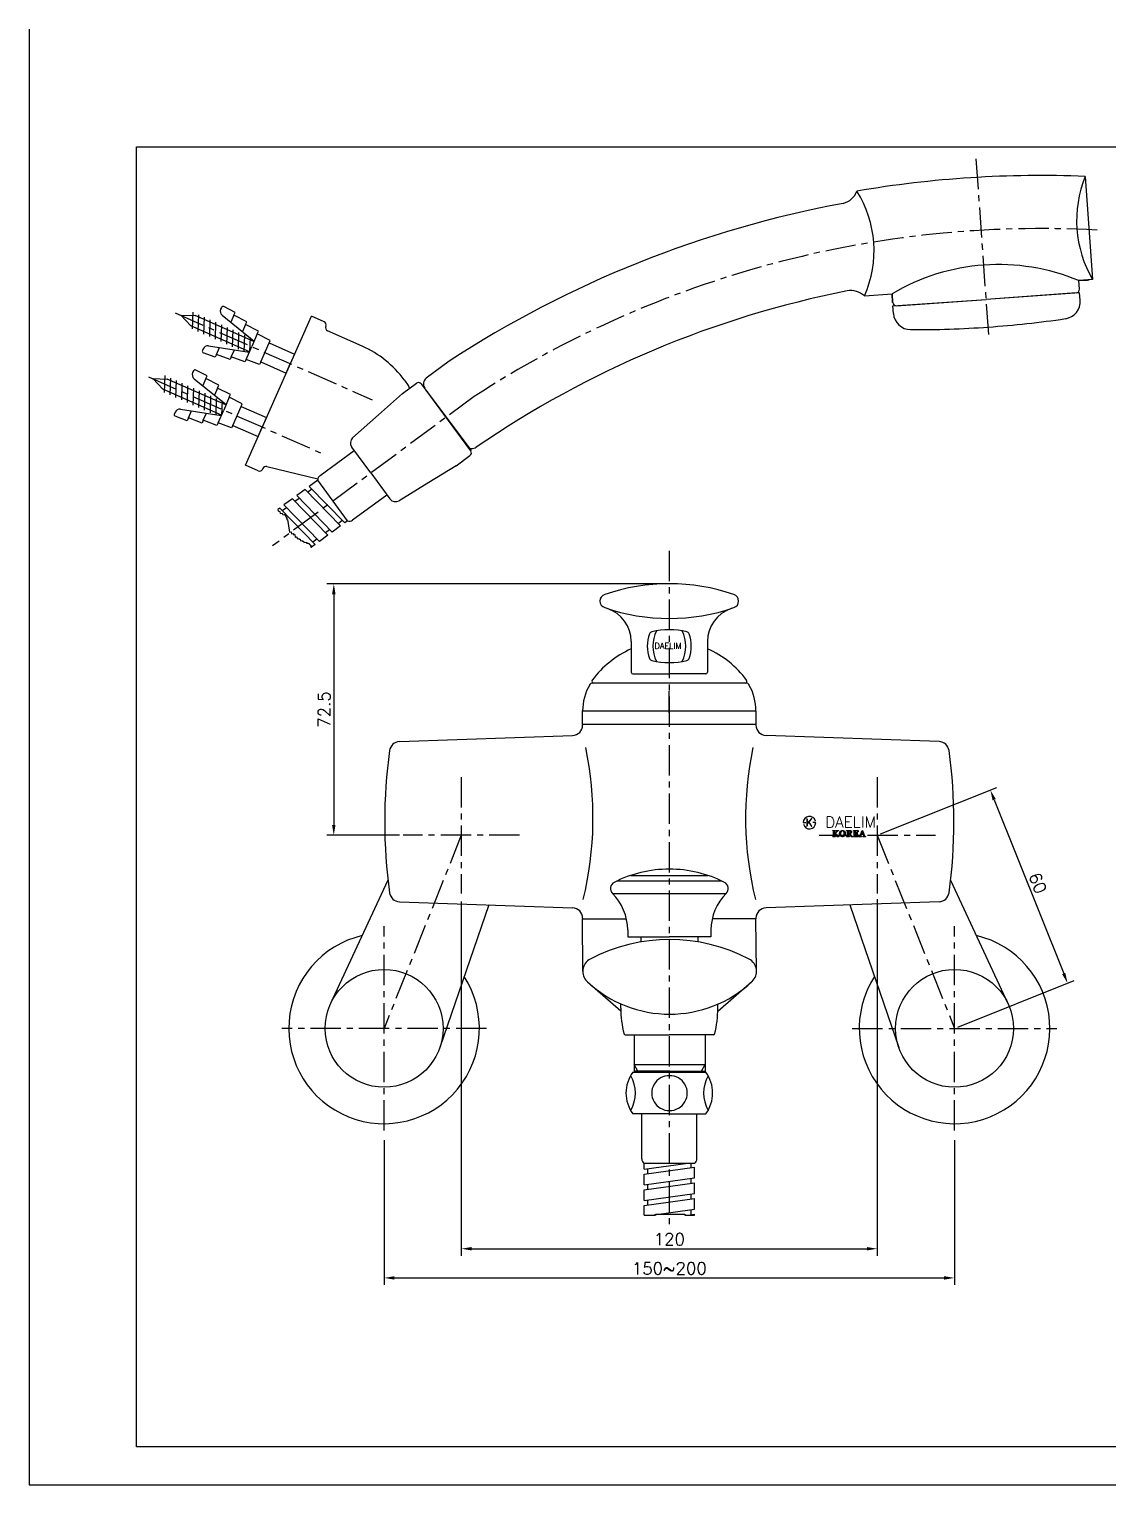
# Model space of a CAD drawing. Extents: x 3109 to 3703, y 2278 to 2698.
# Drawn here: x 3109.2 to 3420.4, y 2277.9 to 2697.9 of the extents above; entities that cross this region are included whole.
import ezdxf
from ezdxf.enums import TextEntityAlignment as Align

# ---------------------------------------------------------------- set-up
doc = ezdxf.new("R2010")
doc.units = 0
doc.header["$LTSCALE"] = 7
doc.header["$MEASUREMENT"] = 0
doc.linetypes.add('CENTER', pattern=[2, 1.25, -0.25, 0.25, -0.25])
doc.layers.get('0').update_dxf_attribs({"color": 2, "linetype": 'CONTINUOUS'})
for name, color, linetype in [('CL', 1, 'CENTER'), ('D', 2, 'CONTINUOUS'), ('DIM', 2, 'CONTINUOUS'), ('DWG', 7, 'CONTINUOUS')]:
    doc.layers.add(name, color=color, linetype=linetype)
doc.styles.add('GHS', font='ROMANS', dxfattribs={"bigfont": 'GHS'})
doc.styles.add('HAN', font='TXT.shx', dxfattribs={"bigfont": 'GHS.shx'})
doc.styles.add('ROMANS', font='romans')
doc.styles.add('ROMANT', font='romant')

# ---------------------------------------------------------------- blocks, each defined once
blk = doc.blocks.new('BORDER')
for p, q in [((0, 1), (0, 0)), ((0, 0), (1, 0))]:
    blk.add_line(p, q)
blk = doc.blocks.new('양식')
at = {"color": 4}
for p, q in [((1219, 386), (1768, 386)), ((1219, 11), (1219, 386)), ((1768, 11), (1219, 11))]:
    blk.add_line(p, q, dxfattribs=at)
at = {"xscale": 594, "yscale": 420, "zscale": 594}
blk.add_blockref('BORDER', (1188, 0), dxfattribs=at)
blk = doc.blocks.new('KS')
at = {"layer": 'DIM'}
for p, q in [((-2.25, 0), (-1.75, 0)), ((-1.75, 0), (-1.25, 0)), ((1.75, 0), (1.25, 0)), ((2.25, 0), (1.75, 0))]:
    blk.add_line(p, q, dxfattribs=at)
for start, end in [(15, 180), (195, 0)]:
    blk.add_arc((0, 0), 2.25, start, end, dxfattribs=at)
at = {"layer": 'DIM', "style": 'HAN'}
blk.add_text('K', height=2.39, dxfattribs=at).set_placement((0, 0), align=Align.MIDDLE)
blk = doc.blocks.new('FB930')
at = {"layer": 'CL'}
for p, q in [((3386.07, 2609.82), (3382.43, 2661.19)), ((3151.35, 2616.06), (3208.16, 2590.96)), ((3143.69, 2597.58), (3193.59, 2575.53)), ((3237.58, 2591.87), (3179.47, 2548.82)), ((3293.92, 2547.36), (3293.92, 2352.96)), ((3293.92, 2500.62), (3293.92, 2506.88)), ((3233.92, 2482.1), (3233.92, 2448.53)), ((3353.92, 2482.1), (3353.92, 2448.53)), ((3233.92, 2465.31), (3211.64, 2409.61)), ((3250.71, 2465.31), (3217.13, 2465.31)), ((3337.13, 2465.31), (3370.71, 2465.31)), ((3353.92, 2465.31), (3376.2, 2409.61)), ((3211.64, 2380.11), (3211.64, 2439.11)), ((3376.2, 2380.11), (3376.2, 2439.11)), ((3241.14, 2409.61), (3182.14, 2409.61)), ((3346.7, 2409.61), (3405.7, 2409.61))]:
    blk.add_line(p, q, dxfattribs=at)
blk.add_arc((3401.1, 2340.36), 300, 86.8935, 123.0295, dxfattribs=at)
at = {"layer": 'DIM'}
for p, q in [((3292.92, 2537.88), (3195.13, 2537.88)), ((3197.13, 2534.88), (3197.13, 2468.31)), ((3354.85, 2465.69), (3388.39, 2479.1)), ((3387.64, 2475.57), (3407.7, 2425.44)), ((3216.13, 2465.31), (3195.13, 2465.31)), ((3233.92, 2446.25), (3233.92, 2344.03)), ((3353.92, 2446.84), (3353.92, 2344.03)), ((3377.13, 2409.98), (3410.67, 2423.39)), ((3211.64, 2377.39), (3211.64, 2335.61)), ((3376.2, 2377.39), (3376.2, 2335.61)), ((3236.92, 2346.03), (3350.92, 2346.03)), ((3214.64, 2337.61), (3373.2, 2337.61))]:
    blk.add_line(p, q, dxfattribs=at)
at = {"layer": 'DIM', "color": 2}
for p, q in [((3341.1, 2466.7), (3341.84, 2466.7)), ((3341.1, 2466.61), (3341.1, 2466.7)), ((3341.12, 2466.61), (3341.1, 2466.61)), ((3341.15, 2466.6), (3341.12, 2466.61)), ((3341.18, 2466.6), (3341.15, 2466.6)), ((3341.21, 2466.59), (3341.18, 2466.6)), ((3341.24, 2466.58), (3341.21, 2466.59)), ((3341.26, 2466.57), (3341.24, 2466.58)), ((3341.29, 2466.55), (3341.26, 2466.57)), ((3341.3, 2466.54), (3341.29, 2466.55)), ((3341.32, 2466.52), (3341.3, 2466.54)), ((3341.33, 2466.49), (3341.32, 2466.52)), ((3341.33, 2466.47), (3341.33, 2466.49)), ((3341.33, 2466.44), (3341.33, 2466.47)), ((3341.33, 2465.14), (3341.33, 2466.44)), ((3341.61, 2466.51), (3341.6, 2466.48)), ((3341.6, 2466.48), (3341.6, 2466.45)), ((3341.6, 2466.45), (3341.6, 2465.83)), ((3341.6, 2465.83), (3341.63, 2465.83)), ((3341.6, 2465.78), (3341.6, 2465.16)), ((3341.64, 2465.78), (3341.6, 2465.78)), ((3341.62, 2466.53), (3341.61, 2466.51)), ((3341.63, 2466.55), (3341.62, 2466.53)), ((3341.65, 2466.57), (3341.63, 2466.55)), ((3341.63, 2465.83), (3341.7, 2465.9)), ((3341.76, 2465.64), (3341.64, 2465.78)), ((3341.68, 2466.58), (3341.65, 2466.57)), ((3341.7, 2466.59), (3341.68, 2466.58)), ((3341.72, 2466.59), (3341.7, 2466.59)), ((3341.7, 2465.9), (3341.78, 2465.96)), ((3341.75, 2466.6), (3341.72, 2466.59)), ((3341.79, 2466.61), (3341.75, 2466.6)), ((3341.89, 2465.5), (3341.76, 2465.64)), ((3341.78, 2465.96), (3341.85, 2466.03)), ((3341.82, 2466.61), (3341.79, 2466.61)), ((3341.84, 2466.61), (3341.82, 2466.61)), ((3341.84, 2466.7), (3341.84, 2466.61)), ((3341.85, 2466.03), (3341.92, 2466.1)), ((3341.98, 2466), (3341.88, 2465.91)), ((3341.88, 2465.91), (3342, 2465.77)), ((3342.01, 2465.35), (3341.89, 2465.5)), ((3341.92, 2466.1), (3341.99, 2466.17)), ((3342.07, 2466.1), (3341.98, 2466)), ((3341.99, 2466.17), (3342.05, 2466.24)), ((3342, 2465.77), (3342.11, 2465.65)), ((3342.05, 2466.24), (3342.11, 2466.31)), ((3342.06, 2466.7), (3342.73, 2466.7)), ((3342.06, 2466.61), (3342.06, 2466.7)), ((3342.07, 2466.61), (3342.06, 2466.61)), ((3342.09, 2466.61), (3342.07, 2466.61)), ((3342.16, 2466.2), (3342.07, 2466.1)), ((3342.11, 2466.61), (3342.09, 2466.61)), ((3342.12, 2466.61), (3342.11, 2466.61)), ((3342.11, 2466.31), (3342.16, 2466.38)), ((3342.11, 2465.65), (3342.2, 2465.54)), ((3342.15, 2466.6), (3342.12, 2466.61)), ((3342.17, 2466.6), (3342.15, 2466.6)), ((3342.16, 2466.38), (3342.2, 2466.43)), ((3342.26, 2466.3), (3342.16, 2466.2)), ((3342.19, 2466.59), (3342.17, 2466.6)), ((3342.21, 2466.59), (3342.19, 2466.59)), ((3342.2, 2466.43), (3342.23, 2466.47)), ((3342.2, 2465.54), (3342.29, 2465.43)), ((3342.22, 2466.58), (3342.21, 2466.59)), ((3342.24, 2466.57), (3342.22, 2466.58)), ((3342.23, 2466.47), (3342.24, 2466.51)), ((3342.24, 2466.56), (3342.24, 2466.57)), ((3342.25, 2466.55), (3342.24, 2466.56)), ((3342.24, 2466.51), (3342.25, 2466.55)), ((3342.35, 2466.41), (3342.26, 2466.3)), ((3342.29, 2465.43), (3342.38, 2465.32)), ((3342.44, 2466.51), (3342.35, 2466.41)), ((3342.46, 2466.53), (3342.44, 2466.51)), ((3342.49, 2466.55), (3342.46, 2466.53)), ((3342.52, 2466.56), (3342.49, 2466.55)), ((3342.55, 2466.58), (3342.52, 2466.56)), ((3342.58, 2466.59), (3342.55, 2466.58)), ((3342.61, 2466.59), (3342.58, 2466.59)), ((3342.62, 2466.6), (3342.61, 2466.59)), ((3342.64, 2466.6), (3342.62, 2466.6)), ((3342.65, 2466.6), (3342.64, 2466.6)), ((3342.67, 2466.61), (3342.65, 2466.6)), ((3342.68, 2466.61), (3342.67, 2466.61)), ((3342.69, 2466.61), (3342.68, 2466.61)), ((3342.7, 2466.61), (3342.69, 2466.61)), ((3342.71, 2466.61), (3342.7, 2466.61)), ((3342.72, 2466.61), (3342.71, 2466.61)), ((3342.73, 2466.61), (3342.72, 2466.61)), ((3342.73, 2466.7), (3342.73, 2466.61)), ((3342.73, 2466.61), (3342.73, 2466.61)), ((3342.73, 2466.61), (3342.73, 2466.61)), ((3343.04, 2465.93), (3343.07, 2466.06)), ((3343.04, 2465.8), (3343.04, 2465.93)), ((3343.04, 2465.68), (3343.04, 2465.8)), ((3343.07, 2465.56), (3343.04, 2465.68)), ((3343.07, 2466.06), (3343.1, 2466.17)), ((3343.1, 2465.44), (3343.07, 2465.56)), ((3343.1, 2466.17), (3343.15, 2466.28)), ((3343.15, 2465.34), (3343.1, 2465.44)), ((3343.15, 2466.28), (3343.21, 2466.37)), ((3343.21, 2466.37), (3343.28, 2466.46)), ((3343.28, 2466.46), (3343.36, 2466.53)), ((3343.34, 2466), (3343.33, 2465.9)), ((3343.33, 2465.9), (3343.33, 2465.8)), ((3343.33, 2465.8), (3343.33, 2465.69)), ((3343.33, 2465.69), (3343.34, 2465.58)), ((3343.36, 2466.1), (3343.34, 2466)), ((3343.34, 2465.58), (3343.36, 2465.49)), ((3343.36, 2466.53), (3343.45, 2466.59)), ((3343.38, 2466.19), (3343.36, 2466.1)), ((3343.36, 2465.49), (3343.39, 2465.4)), ((3343.41, 2466.27), (3343.38, 2466.19)), ((3343.45, 2466.35), (3343.41, 2466.27)), ((3343.45, 2466.59), (3343.55, 2466.64)), ((3343.5, 2466.42), (3343.45, 2466.35)), ((3343.55, 2466.48), (3343.5, 2466.42)), ((3343.55, 2466.64), (3343.65, 2466.67)), ((3343.62, 2466.53), (3343.55, 2466.48)), ((3343.69, 2466.56), (3343.62, 2466.53)), ((3343.65, 2466.67), (3343.76, 2466.7)), ((3343.77, 2466.59), (3343.69, 2466.56)), ((3343.76, 2466.7), (3343.86, 2466.7)), ((3343.86, 2466.59), (3343.77, 2466.59)), ((3343.86, 2466.7), (3343.97, 2466.7)), ((3343.95, 2466.59), (3343.86, 2466.59)), ((3344.02, 2466.57), (3343.95, 2466.59)), ((3343.97, 2466.7), (3344.08, 2466.67)), ((3344.09, 2466.54), (3344.02, 2466.57)), ((3344.08, 2466.67), (3344.19, 2466.64)), ((3344.16, 2466.49), (3344.09, 2466.54)), ((3344.21, 2466.44), (3344.16, 2466.49)), ((3344.19, 2466.64), (3344.28, 2466.59)), ((3344.26, 2466.38), (3344.21, 2466.44)), ((3344.3, 2466.3), (3344.26, 2466.38)), ((3344.28, 2466.59), (3344.37, 2466.53)), ((3344.33, 2466.22), (3344.3, 2466.3)), ((3344.36, 2466.12), (3344.33, 2466.22)), ((3344.34, 2465.4), (3344.37, 2465.49)), ((3344.38, 2466.02), (3344.36, 2466.12)), ((3344.37, 2466.53), (3344.45, 2466.46)), ((3344.37, 2465.49), (3344.38, 2465.59)), ((3344.39, 2465.91), (3344.38, 2466.02)), ((3344.38, 2465.59), (3344.39, 2465.69)), ((3344.4, 2465.8), (3344.39, 2465.91)), ((3344.39, 2465.69), (3344.4, 2465.8)), ((3344.45, 2466.46), (3344.52, 2466.37)), ((3344.52, 2466.37), (3344.58, 2466.28)), ((3344.62, 2465.43), (3344.57, 2465.32)), ((3344.58, 2466.28), (3344.62, 2466.17)), ((3344.62, 2466.17), (3344.66, 2466.06)), ((3344.66, 2465.54), (3344.62, 2465.43)), ((3344.66, 2466.06), (3344.68, 2465.93)), ((3344.68, 2465.67), (3344.66, 2465.54)), ((3344.68, 2465.93), (3344.69, 2465.8)), ((3344.69, 2465.8), (3344.68, 2465.67)), ((3345.08, 2466.61), (3345.08, 2466.7)), ((3345.08, 2466.7), (3345.91, 2466.7)), ((3345.11, 2466.61), (3345.08, 2466.61)), ((3345.13, 2466.61), (3345.11, 2466.61)), ((3345.17, 2466.6), (3345.13, 2466.61)), ((3345.2, 2466.59), (3345.17, 2466.6)), ((3345.23, 2466.59), (3345.2, 2466.59)), ((3345.25, 2466.58), (3345.23, 2466.59)), ((3345.28, 2466.57), (3345.25, 2466.58)), ((3345.3, 2466.55), (3345.28, 2466.57)), ((3345.31, 2466.53), (3345.3, 2466.55)), ((3345.32, 2466.5), (3345.31, 2466.53)), ((3345.32, 2466.48), (3345.32, 2466.5)), ((3345.32, 2466.45), (3345.32, 2466.48)), ((3345.32, 2465.15), (3345.32, 2466.45)), ((3345.81, 2466.6), (3345.59, 2466.6)), ((3345.59, 2466.6), (3345.59, 2465.83)), ((3345.59, 2465.83), (3345.76, 2465.83)), ((3345.78, 2465.72), (3345.59, 2465.72)), ((3345.59, 2465.72), (3345.59, 2465.15)), ((3345.76, 2465.83), (3345.87, 2465.84)), ((3345.87, 2465.59), (3345.78, 2465.72)), ((3345.91, 2466.59), (3345.81, 2466.6)), ((3345.87, 2465.84), (3345.96, 2465.88)), ((3345.97, 2465.46), (3345.87, 2465.59)), ((3345.91, 2466.7), (3345.99, 2466.7)), ((3346, 2466.56), (3345.91, 2466.59)), ((3345.96, 2465.88), (3346.05, 2465.94)), ((3346.06, 2465.34), (3345.97, 2465.46)), ((3345.99, 2466.7), (3346.06, 2466.69)), ((3346.07, 2466.5), (3346, 2466.56)), ((3346.1, 2465.81), (3346.04, 2465.79)), ((3346.04, 2465.79), (3346.12, 2465.68)), ((3346.05, 2465.94), (3346.11, 2466.02)), ((3346.06, 2466.69), (3346.13, 2466.68)), ((3346.12, 2466.43), (3346.07, 2466.5)), ((3346.16, 2465.83), (3346.1, 2465.81)), ((3346.11, 2466.02), (3346.15, 2466.12)), ((3346.16, 2466.35), (3346.12, 2466.43)), ((3346.12, 2465.68), (3346.2, 2465.58)), ((3346.13, 2466.68), (3346.19, 2466.66)), ((3346.15, 2466.12), (3346.17, 2466.24)), ((3346.17, 2466.24), (3346.16, 2466.35)), ((3346.22, 2465.86), (3346.16, 2465.83)), ((3346.19, 2466.66), (3346.25, 2466.63)), ((3346.2, 2465.58), (3346.26, 2465.49)), ((3346.27, 2465.89), (3346.22, 2465.86)), ((3346.25, 2466.63), (3346.31, 2466.6)), ((3346.26, 2465.49), (3346.32, 2465.41)), ((3346.31, 2465.92), (3346.27, 2465.89)), ((3346.31, 2466.6), (3346.36, 2466.57)), ((3346.35, 2465.95), (3346.31, 2465.92)), ((3346.32, 2465.41), (3346.4, 2465.31)), ((3346.39, 2465.99), (3346.35, 2465.95)), ((3346.36, 2466.57), (3346.4, 2466.52)), ((3346.42, 2466.04), (3346.39, 2465.99)), ((3346.4, 2466.52), (3346.43, 2466.47)), ((3346.45, 2466.09), (3346.42, 2466.04)), ((3346.43, 2466.47), (3346.46, 2466.41)), ((3346.47, 2466.15), (3346.45, 2466.09)), ((3346.46, 2466.41), (3346.47, 2466.35)), ((3346.47, 2466.35), (3346.48, 2466.27)), ((3346.48, 2466.21), (3346.47, 2466.15)), ((3346.48, 2466.27), (3346.48, 2466.21)), ((3347.01, 2466.7), (3348.41, 2466.7)), ((3347.01, 2466.61), (3347.01, 2466.7)), ((3347.04, 2466.61), (3347.01, 2466.61)), ((3347.07, 2466.6), (3347.04, 2466.61)), ((3347.11, 2466.6), (3347.07, 2466.6)), ((3347.14, 2466.59), (3347.11, 2466.6)), ((3347.17, 2466.58), (3347.14, 2466.59)), ((3347.2, 2466.57), (3347.17, 2466.58)), ((3347.22, 2466.55), (3347.2, 2466.57)), ((3347.24, 2466.54), (3347.22, 2466.55)), ((3347.26, 2466.52), (3347.24, 2466.54)), ((3347.26, 2466.49), (3347.26, 2466.52)), ((3347.27, 2466.47), (3347.26, 2466.49)), ((3347.27, 2466.44), (3347.27, 2466.47)), ((3347.27, 2465.15), (3347.27, 2466.44)), ((3347.54, 2466.6), (3347.54, 2465.89)), ((3347.82, 2466.6), (3347.54, 2466.6)), ((3347.54, 2465.89), (3347.74, 2465.89)), ((3347.74, 2465.78), (3347.54, 2465.78)), ((3347.54, 2465.78), (3347.54, 2465.24)), ((3347.74, 2465.89), (3347.8, 2465.89)), ((3347.79, 2465.78), (3347.74, 2465.78)), ((3347.84, 2465.78), (3347.79, 2465.78)), ((3347.8, 2465.89), (3347.85, 2465.89)), ((3347.87, 2466.6), (3347.82, 2466.6)), ((3347.88, 2465.77), (3347.84, 2465.78)), ((3347.85, 2465.89), (3347.89, 2465.91)), ((3347.91, 2466.6), (3347.87, 2466.6)), ((3347.91, 2465.75), (3347.88, 2465.77)), ((3347.89, 2465.91), (3347.91, 2465.92)), ((3347.95, 2466.6), (3347.91, 2466.6)), ((3347.91, 2465.92), (3347.94, 2465.94)), ((3347.94, 2465.73), (3347.91, 2465.75)), ((3347.94, 2465.94), (3347.96, 2465.97)), ((3347.96, 2465.7), (3347.94, 2465.73)), ((3347.98, 2466.6), (3347.95, 2466.6)), ((3347.96, 2465.97), (3347.98, 2465.99)), ((3347.98, 2465.68), (3347.96, 2465.7)), ((3348.01, 2466.59), (3347.98, 2466.6)), ((3347.98, 2465.99), (3348, 2466.03)), ((3348, 2465.65), (3347.98, 2465.68)), ((3348, 2466.03), (3348.01, 2466.06)), ((3348.01, 2465.61), (3348, 2465.65)), ((3348.04, 2466.59), (3348.01, 2466.59)), ((3348.01, 2466.06), (3348.02, 2466.11)), ((3348.02, 2465.56), (3348.01, 2465.61)), ((3348.02, 2466.11), (3348.03, 2466.14)), ((3348.03, 2465.52), (3348.02, 2465.56)), ((3348.03, 2466.14), (3348.04, 2466.18)), ((3348.04, 2465.48), (3348.03, 2465.52)), ((3348.09, 2466.57), (3348.04, 2466.59)), ((3348.04, 2466.18), (3348.13, 2466.18)), ((3348.13, 2465.48), (3348.04, 2465.48)), ((3348.15, 2466.53), (3348.09, 2466.57)), ((3348.13, 2466.18), (3348.13, 2465.48)), ((3348.2, 2466.47), (3348.15, 2466.53)), ((3348.25, 2466.4), (3348.2, 2466.47)), ((3348.29, 2466.33), (3348.25, 2466.4)), ((3348.31, 2466.27), (3348.29, 2466.33)), ((3348.41, 2466.27), (3348.31, 2466.27)), ((3348.41, 2466.7), (3348.41, 2466.27)), ((3348.43, 2465.39), (3348.45, 2465.43)), ((3348.45, 2465.43), (3348.54, 2465.43)), ((3348.54, 2465.43), (3348.51, 2464.9)), ((3348.97, 2465.21), (3349.06, 2465.44)), ((3349.06, 2465.44), (3349.16, 2465.69)), ((3349.16, 2465.69), (3349.27, 2465.96)), ((3349.18, 2465.41), (3349.16, 2465.36)), ((3349.19, 2465.46), (3349.18, 2465.41)), ((3349.22, 2465.52), (3349.19, 2465.46)), ((3349.84, 2465.52), (3349.22, 2465.52)), ((3349.52, 2466.32), (3349.26, 2465.63)), ((3349.26, 2465.63), (3349.79, 2465.63)), ((3349.27, 2465.96), (3349.37, 2466.23)), ((3349.37, 2466.23), (3349.47, 2466.48)), ((3349.47, 2466.48), (3349.56, 2466.7)), ((3349.79, 2465.63), (3349.52, 2466.32)), ((3349.56, 2466.7), (3349.66, 2466.7)), ((3349.66, 2466.7), (3350.25, 2465.17)), ((3349.99, 2465.12), (3349.84, 2465.52)), ((3341.1, 2464.99), (3341.12, 2464.99)), ((3341.1, 2464.9), (3341.1, 2464.99)), ((3341.84, 2464.9), (3341.1, 2464.9)), ((3341.12, 2464.99), (3341.15, 2465)), ((3341.15, 2465), (3341.18, 2465)), ((3341.18, 2465), (3341.21, 2465)), ((3341.21, 2465), (3341.24, 2465.01)), ((3341.24, 2465.01), (3341.26, 2465.02)), ((3341.26, 2465.02), (3341.28, 2465.03)), ((3341.28, 2465.03), (3341.3, 2465.04)), ((3341.3, 2465.04), (3341.32, 2465.06)), ((3341.32, 2465.09), (3341.33, 2465.11)), ((3341.32, 2465.06), (3341.32, 2465.09)), ((3341.33, 2465.11), (3341.33, 2465.14)), ((3341.6, 2465.16), (3341.6, 2465.13)), ((3341.6, 2465.13), (3341.61, 2465.1)), ((3341.61, 2465.1), (3341.62, 2465.08)), ((3341.62, 2465.08), (3341.63, 2465.06)), ((3341.63, 2465.06), (3341.65, 2465.04)), ((3341.65, 2465.04), (3341.68, 2465.03)), ((3341.68, 2465.03), (3341.69, 2465.02)), ((3341.69, 2465.02), (3341.72, 2465.01)), ((3341.72, 2465.01), (3341.75, 2465.01)), ((3341.75, 2465.01), (3341.79, 2465)), ((3341.79, 2465), (3341.82, 2464.99)), ((3341.82, 2464.99), (3341.84, 2464.99)), ((3341.84, 2464.99), (3341.84, 2464.9)), ((3342.12, 2465.2), (3342.01, 2465.35)), ((3342.23, 2465.05), (3342.12, 2465.2)), ((3342.33, 2464.9), (3342.23, 2465.05)), ((3342.84, 2464.9), (3342.33, 2464.9)), ((3342.38, 2465.32), (3342.47, 2465.2)), ((3342.47, 2465.2), (3342.51, 2465.16)), ((3342.51, 2465.16), (3342.54, 2465.12)), ((3342.54, 2465.12), (3342.58, 2465.09)), ((3342.58, 2465.09), (3342.61, 2465.06)), ((3342.61, 2465.06), (3342.65, 2465.04)), ((3342.65, 2465.04), (3342.67, 2465.03)), ((3342.67, 2465.03), (3342.7, 2465.02)), ((3342.7, 2465.02), (3342.72, 2465.01)), ((3342.72, 2465.01), (3342.76, 2465)), ((3342.76, 2465), (3342.79, 2465)), ((3342.79, 2465), (3342.81, 2464.99)), ((3342.81, 2464.99), (3342.84, 2464.99)), ((3342.84, 2464.99), (3342.84, 2464.9)), ((3343.2, 2465.24), (3343.15, 2465.34)), ((3343.27, 2465.16), (3343.2, 2465.24)), ((3343.35, 2465.08), (3343.27, 2465.16)), ((3343.44, 2465.02), (3343.35, 2465.08)), ((3343.39, 2465.4), (3343.42, 2465.31)), ((3343.42, 2465.31), (3343.46, 2465.24)), ((3343.53, 2464.97), (3343.44, 2465.02)), ((3343.46, 2465.24), (3343.51, 2465.17)), ((3343.51, 2465.17), (3343.56, 2465.12)), ((3343.64, 2464.93), (3343.53, 2464.97)), ((3343.56, 2465.12), (3343.63, 2465.07)), ((3343.63, 2465.07), (3343.7, 2465.04)), ((3343.75, 2464.91), (3343.64, 2464.93)), ((3343.7, 2465.04), (3343.78, 2465.02)), ((3343.86, 2464.9), (3343.75, 2464.91)), ((3343.78, 2465.02), (3343.86, 2465.01)), ((3343.86, 2465.01), (3343.95, 2465.02)), ((3343.97, 2464.91), (3343.86, 2464.9)), ((3343.95, 2465.02), (3344.02, 2465.04)), ((3344.08, 2464.93), (3343.97, 2464.91)), ((3344.02, 2465.04), (3344.1, 2465.07)), ((3344.18, 2464.97), (3344.08, 2464.93)), ((3344.1, 2465.07), (3344.16, 2465.12)), ((3344.16, 2465.12), (3344.22, 2465.17)), ((3344.28, 2465.01), (3344.18, 2464.97)), ((3344.22, 2465.17), (3344.27, 2465.24)), ((3344.27, 2465.24), (3344.31, 2465.32)), ((3344.36, 2465.07), (3344.28, 2465.01)), ((3344.31, 2465.32), (3344.34, 2465.4)), ((3344.44, 2465.14), (3344.36, 2465.07)), ((3344.51, 2465.23), (3344.44, 2465.14)), ((3344.57, 2465.32), (3344.51, 2465.23)), ((3345.08, 2464.99), (3345.1, 2464.99)), ((3345.08, 2464.9), (3345.08, 2464.99)), ((3345.84, 2464.9), (3345.08, 2464.9)), ((3345.1, 2464.99), (3345.13, 2465)), ((3345.13, 2465), (3345.17, 2465)), ((3345.17, 2465), (3345.2, 2465.01)), ((3345.2, 2465.01), (3345.23, 2465.01)), ((3345.23, 2465.01), (3345.25, 2465.02)), ((3345.25, 2465.02), (3345.27, 2465.03)), ((3345.27, 2465.03), (3345.29, 2465.05)), ((3345.29, 2465.05), (3345.3, 2465.07)), ((3345.3, 2465.07), (3345.31, 2465.09)), ((3345.31, 2465.09), (3345.32, 2465.12)), ((3345.32, 2465.12), (3345.32, 2465.15)), ((3345.59, 2465.15), (3345.59, 2465.12)), ((3345.59, 2465.12), (3345.6, 2465.09)), ((3345.6, 2465.09), (3345.61, 2465.07)), ((3345.61, 2465.07), (3345.62, 2465.05)), ((3345.62, 2465.05), (3345.64, 2465.03)), ((3345.64, 2465.03), (3345.66, 2465.02)), ((3345.66, 2465.02), (3345.68, 2465.01)), ((3345.68, 2465.01), (3345.71, 2465.01)), ((3345.71, 2465.01), (3345.74, 2465)), ((3345.74, 2465), (3345.78, 2465)), ((3345.78, 2465), (3345.81, 2464.99)), ((3345.81, 2464.99), (3345.84, 2464.99)), ((3345.84, 2464.99), (3345.84, 2464.9)), ((3346.15, 2465.21), (3346.06, 2465.34)), ((3346.24, 2465.06), (3346.15, 2465.21)), ((3346.35, 2464.9), (3346.24, 2465.06)), ((3346.83, 2464.9), (3346.35, 2464.9)), ((3346.4, 2465.31), (3346.48, 2465.2)), ((3346.48, 2465.2), (3346.51, 2465.15)), ((3346.51, 2465.15), (3346.55, 2465.12)), ((3346.55, 2465.12), (3346.58, 2465.09)), ((3346.58, 2465.09), (3346.61, 2465.06)), ((3346.61, 2465.06), (3346.64, 2465.04)), ((3346.64, 2465.04), (3346.67, 2465.03)), ((3346.67, 2465.03), (3346.69, 2465.02)), ((3346.69, 2465.02), (3346.72, 2465.01)), ((3346.72, 2465.01), (3346.75, 2465)), ((3346.75, 2465), (3346.78, 2465)), ((3346.78, 2465), (3346.81, 2464.99)), ((3346.81, 2464.99), (3346.83, 2464.99)), ((3346.83, 2464.99), (3346.83, 2464.9)), ((3347.01, 2464.9), (3347.01, 2464.99)), ((3347.01, 2464.99), (3347.04, 2464.99)), ((3348.51, 2464.9), (3347.01, 2464.9)), ((3347.04, 2464.99), (3347.08, 2465)), ((3347.08, 2465), (3347.11, 2465)), ((3347.11, 2465), (3347.15, 2465.01)), ((3347.15, 2465.01), (3347.18, 2465.01)), ((3347.18, 2465.01), (3347.2, 2465.02)), ((3347.2, 2465.02), (3347.22, 2465.03)), ((3347.22, 2465.03), (3347.24, 2465.05)), ((3347.24, 2465.05), (3347.25, 2465.07)), ((3347.25, 2465.07), (3347.26, 2465.09)), ((3347.26, 2465.09), (3347.27, 2465.12)), ((3347.27, 2465.12), (3347.27, 2465.15)), ((3347.54, 2465.24), (3347.54, 2465.19)), ((3347.54, 2465.19), (3347.54, 2465.15)), ((3347.54, 2465.15), (3347.55, 2465.12)), ((3347.55, 2465.12), (3347.56, 2465.09)), ((3347.56, 2465.09), (3347.58, 2465.06)), ((3347.58, 2465.06), (3347.6, 2465.04)), ((3347.6, 2465.04), (3347.62, 2465.03)), ((3347.62, 2465.03), (3347.65, 2465.02)), ((3347.65, 2465.02), (3347.69, 2465.01)), ((3347.69, 2465.01), (3347.73, 2465.01)), ((3347.73, 2465.01), (3347.78, 2465.01)), ((3347.78, 2465.01), (3347.85, 2465.01)), ((3347.85, 2465.01), (3347.88, 2465.01)), ((3347.88, 2465.01), (3347.92, 2465.01)), ((3347.92, 2465.01), (3347.96, 2465.01)), ((3347.96, 2465.01), (3348, 2465.01)), ((3348, 2465.01), (3348.04, 2465.01)), ((3348.04, 2465.01), (3348.07, 2465.01)), ((3348.07, 2465.01), (3348.11, 2465.02)), ((3348.11, 2465.02), (3348.14, 2465.02)), ((3348.14, 2465.02), (3348.17, 2465.03)), ((3348.17, 2465.03), (3348.2, 2465.04)), ((3348.2, 2465.04), (3348.23, 2465.05)), ((3348.23, 2465.05), (3348.25, 2465.07)), ((3348.25, 2465.07), (3348.29, 2465.11)), ((3348.29, 2465.11), (3348.33, 2465.18)), ((3348.33, 2465.18), (3348.37, 2465.25)), ((3348.37, 2465.25), (3348.41, 2465.33)), ((3348.41, 2465.33), (3348.43, 2465.39)), ((3348.68, 2464.9), (3348.68, 2464.99)), ((3348.68, 2464.99), (3348.7, 2464.99)), ((3349.35, 2464.9), (3348.68, 2464.9)), ((3348.7, 2464.99), (3348.73, 2465)), ((3348.73, 2465), (3348.76, 2465.01)), ((3348.76, 2465.01), (3348.79, 2465.01)), ((3348.79, 2465.01), (3348.82, 2465.02)), ((3348.82, 2465.02), (3348.84, 2465.04)), ((3348.84, 2465.04), (3348.87, 2465.06)), ((3348.87, 2465.06), (3348.9, 2465.08)), ((3348.9, 2465.08), (3348.92, 2465.11)), ((3348.92, 2465.11), (3348.94, 2465.14)), ((3348.94, 2465.14), (3348.95, 2465.17)), ((3348.95, 2465.17), (3348.97, 2465.21)), ((3349.1, 2465.16), (3349.09, 2465.14)), ((3349.09, 2465.14), (3349.09, 2465.12)), ((3349.09, 2465.12), (3349.09, 2465.1)), ((3349.09, 2465.1), (3349.1, 2465.07)), ((3349.11, 2465.21), (3349.1, 2465.18)), ((3349.1, 2465.18), (3349.1, 2465.16)), ((3349.1, 2465.07), (3349.13, 2465.04)), ((3349.12, 2465.24), (3349.11, 2465.21)), ((3349.13, 2465.28), (3349.12, 2465.24)), ((3349.15, 2465.32), (3349.13, 2465.28)), ((3349.13, 2465.04), (3349.17, 2465.02)), ((3349.16, 2465.36), (3349.15, 2465.32)), ((3349.17, 2465.02), (3349.22, 2465.01)), ((3349.22, 2465.01), (3349.28, 2465)), ((3349.28, 2465), (3349.35, 2464.99)), ((3349.35, 2464.99), (3349.35, 2464.9)), ((3349.77, 2464.99), (3349.83, 2465)), ((3349.77, 2464.9), (3349.77, 2464.99)), ((3350.51, 2464.9), (3349.77, 2464.9)), ((3349.83, 2465), (3349.88, 2465)), ((3349.88, 2465), (3349.93, 2465.02)), ((3349.93, 2465.02), (3349.97, 2465.03)), ((3349.97, 2465.03), (3349.99, 2465.04)), ((3349.99, 2465.11), (3349.99, 2465.12)), ((3349.99, 2465.1), (3349.99, 2465.11)), ((3349.99, 2465.09), (3349.99, 2465.1)), ((3349.99, 2465.08), (3349.99, 2465.09)), ((3350, 2465.07), (3349.99, 2465.08)), ((3349.99, 2465.04), (3350, 2465.06)), ((3350, 2465.06), (3350, 2465.07)), ((3350.25, 2465.17), (3350.26, 2465.14)), ((3350.26, 2465.14), (3350.27, 2465.11)), ((3350.27, 2465.11), (3350.29, 2465.09)), ((3350.29, 2465.09), (3350.31, 2465.07)), ((3350.31, 2465.07), (3350.33, 2465.05)), ((3350.33, 2465.05), (3350.36, 2465.03)), ((3350.36, 2465.03), (3350.38, 2465.02)), ((3350.38, 2465.02), (3350.4, 2465.01)), ((3350.4, 2465.01), (3350.43, 2465)), ((3350.43, 2465), (3350.46, 2465)), ((3350.46, 2465), (3350.49, 2464.99)), ((3350.49, 2464.99), (3350.51, 2464.99)), ((3350.51, 2464.99), (3350.51, 2464.9))]:
    blk.add_line(p, q, dxfattribs=at)
at = {"layer": 'DIM'}
for points in [[(3196.63, 2534.88), (3197.63, 2534.88), (3197.13, 2537.88)], [(3388.11, 2475.76), (3387.18, 2475.39), (3386.53, 2478.36)], [(3196.63, 2468.31), (3197.63, 2468.31), (3197.13, 2465.31)], [(3408.16, 2425.62), (3407.23, 2425.25), (3408.81, 2422.65)], [(3236.92, 2346.53), (3236.92, 2345.53), (3233.92, 2346.03)], [(3350.92, 2346.53), (3350.92, 2345.53), (3353.92, 2346.03)], [(3214.64, 2338.11), (3214.64, 2337.11), (3211.64, 2337.61)], [(3373.2, 2338.11), (3373.2, 2337.11), (3376.2, 2337.61)]]:
    blk.add_solid(points, dxfattribs=at)
at = {"layer": 'DWG'}
for p, q in [((3413.92, 2655.4), (3416.03, 2625.62)), ((3416.03, 2625.62), (3412.04, 2625.33)), ((3412.04, 2625.33), (3415.03, 2625.54)), ((3412.04, 2625.33), (3414.53, 2625.51)), ((3412.21, 2622.84), (3412.04, 2625.33)), ((3350.2, 2620.95), (3358.17, 2621.51)), ((3358.17, 2621.51), (3358.35, 2619.02)), ((3358.35, 2619.02), (3358.17, 2621.51)), ((3412.29, 2621.84), (3385.35, 2619.93)), ((3411.29, 2621.77), (3385.35, 2619.93)), ((3412.44, 2619.67), (3412.29, 2621.84)), ((3358.42, 2618.02), (3385.35, 2619.93)), ((3358.57, 2615.85), (3358.42, 2618.02)), ((3359.42, 2618.09), (3385.35, 2619.93)), ((3171.65, 2572.11), (3190.65, 2615.1)), ((3194.31, 2613.48), (3190.65, 2615.1)), ((3205.36, 2606.41), (3195.33, 2610.84)), ((3230.44, 2602.14), (3223.78, 2597.2)), ((3216.95, 2592.73), (3220.95, 2595.72)), ((3216.95, 2592.73), (3210.04, 2586.6)), ((3222.32, 2595.56), (3236.74, 2576.31)), ((3236.66, 2576.2), (3222.45, 2595.6)), ((3210.04, 2586.6), (3202.56, 2579.96)), ((3193.16, 2569.1), (3203, 2576.32)), ((3207.85, 2569.84), (3202.29, 2577.26)), ((3232.39, 2571.88), (3236.42, 2574.84)), ((3175.31, 2570.49), (3171.65, 2572.11)), ((3176.7, 2571.15), (3176.63, 2571)), ((3177.85, 2571.72), (3192.53, 2568.12)), ((3232.39, 2571.88), (3224.51, 2567.06)), ((3192.5, 2567.76), (3190.06, 2565.96)), ((3201.08, 2556.07), (3192.5, 2567.76)), ((3207.85, 2569.84), (3213.33, 2562.37)), ((3224.51, 2567.06), (3215.99, 2561.84)), ((3185.2, 2562.4), (3182.75, 2560.61)), ((3195.41, 2551.91), (3185.2, 2562.4)), ((3185.9, 2561.68), (3187.12, 2562.57)), ((3188.86, 2565.09), (3186.42, 2563.3)), ((3196.64, 2552.81), (3186.42, 2563.3)), ((3199.08, 2554.6), (3188.86, 2565.09)), ((3189.54, 2564.35), (3190.76, 2565.24)), ((3200.27, 2555.47), (3190.06, 2565.96)), ((3202.56, 2556.28), (3212.47, 2563.54)), ((3181.56, 2559.74), (3180.97, 2559.31)), ((3191.78, 2549.25), (3181.56, 2559.74)), ((3182.24, 2558.99), (3183.46, 2559.89)), ((3192.97, 2550.12), (3182.75, 2560.61)), ((3199.08, 2554.6), (3196.64, 2552.81)), ((3198.35, 2555.3), (3199.57, 2556.2)), ((3201.08, 2556.07), (3200.27, 2555.47)), ((3191.04, 2549.95), (3192.27, 2550.84)), ((3195.41, 2551.91), (3192.97, 2550.12)), ((3194.71, 2552.64), (3195.93, 2553.53)), ((3191.78, 2549.25), (3190.7, 2548.46)), ((3282.92, 2521.23), (3282.92, 2512.38)), ((3304.92, 2521.23), (3304.92, 2512.38)), ((3283.42, 2511.88), (3293.92, 2511.88)), ((3304.42, 2511.88), (3293.92, 2511.88)), ((3316.12, 2509.25), (3271.82, 2509.25)), ((3268.92, 2501.15), (3268.92, 2501.21)), ((3318.92, 2501.15), (3268.92, 2501.15)), ((3268.92, 2497.25), (3268.92, 2501.15)), ((3318.92, 2501.15), (3318.92, 2497.09)), ((3318.92, 2497.25), (3268.92, 2497.25)), ((3268.92, 2497.25), (3268.92, 2497.09)), ((3318.92, 2497.25), (3318.92, 2497.09)), ((3216.09, 2492.35), (3266.02, 2494.09)), ((3371.75, 2492.35), (3321.82, 2494.09)), ((3282.82, 2453.75), (3305.02, 2453.75)), ((3212.76, 2452.37), (3196.22, 2416.77)), ((3278.92, 2452.18), (3308.92, 2452.18)), ((3375.08, 2452.37), (3391.62, 2416.77)), ((3216.09, 2446.15), (3266.02, 2444.4)), ((3241.85, 2445.25), (3227.71, 2404.08)), ((3277.51, 2448.53), (3310.33, 2448.53)), ((3371.75, 2446.15), (3321.82, 2444.4)), ((3345.99, 2445.25), (3360.13, 2404.08)), ((3268.92, 2441.25), (3281.54, 2441.25)), ((3268.95, 2426.07), (3268.92, 2441.25)), ((3318.92, 2441.25), (3306.3, 2441.25)), ((3319.08, 2426.07), (3318.92, 2441.25)), ((3281.92, 2438.05), (3281.92, 2436.05)), ((3285.67, 2436.05), (3285.67, 2434.54)), ((3302.17, 2436.05), (3302.17, 2434.57)), ((3305.92, 2438.05), (3305.92, 2436.05)), ((3270.31, 2423.06), (3279.93, 2414.64)), ((3317.71, 2423.06), (3307.9, 2414.47)), ((3279.92, 2415.43), (3279.92, 2416.69)), ((3307.92, 2415.43), (3307.92, 2416.69)), ((3281.15, 2407.75), (3293.92, 2407.75)), ((3283.74, 2407.67), (3283.74, 2396.95)), ((3306.69, 2407.75), (3293.92, 2407.75)), ((3304.28, 2407.67), (3304.28, 2396.95)), ((3283.74, 2399.2), (3304.28, 2399.2)), ((3283.42, 2396.95), (3304.42, 2396.95)), ((3294.07, 2397.25), (3283.74, 2397.25)), ((3293.95, 2397.25), (3304.28, 2397.25)), ((3293.97, 2384.95), (3283.42, 2384.95)), ((3285.97, 2371.96), (3285.97, 2384.95)), ((3293.97, 2384.95), (3304.42, 2384.95)), ((3301.87, 2371.96), (3301.87, 2384.95)), ((3286.67, 2368.98), (3286.67, 2370.65)), ((3286.67, 2368.98), (3298.55, 2370.65)), ((3300.17, 2370.65), (3286.67, 2370.65)), ((3286.67, 2367.5), (3301.17, 2369.53)), ((3287.67, 2369.12), (3287.67, 2367.64)), ((3301.17, 2370.65), (3300.17, 2370.65)), ((3300.17, 2370.65), (3300.17, 2369.39)), ((3301.17, 2366.51), (3301.17, 2369.53)), ((3286.67, 2364.47), (3286.67, 2367.5)), ((3286.67, 2364.47), (3301.17, 2366.51)), ((3286.67, 2362.99), (3301.17, 2365.02)), ((3287.67, 2364.61), (3287.67, 2363.13)), ((3300.17, 2366.36), (3300.17, 2364.88)), ((3301.17, 2362), (3301.17, 2365.02)), ((3286.67, 2359.96), (3286.67, 2362.99)), ((3286.67, 2359.96), (3301.17, 2362)), ((3286.67, 2358.48), (3301.17, 2360.51)), ((3300.17, 2361.89), (3300.17, 2360.37)), ((3301.17, 2357.49), (3301.17, 2360.51)), ((3286.67, 2355.75), (3286.67, 2358.48)), ((3287.67, 2360.13), (3287.67, 2358.62)), ((3288.85, 2355.75), (3301.17, 2357.49)), ((3300.17, 2357.38), (3300.17, 2355.86)), ((3299.38, 2355.75), (3301.17, 2356)), ((3301.17, 2355.75), (3301.17, 2356))]:
    blk.add_line(p, q, dxfattribs=at)
at = {"layer": 'DWG', "color": 2}
for p, q in [((3164.7, 2617.59), (3164.49, 2617.12)), ((3168.65, 2616.17), (3165.38, 2617.83)), ((3153, 2615.35), (3155.88, 2612.32)), ((3153, 2615.35), (3157.18, 2615.24)), ((3156.36, 2611.39), (3156.52, 2616.24)), ((3174.09, 2607.77), (3157.18, 2615.24)), ((3158.02, 2610.66), (3158.18, 2615.51)), ((3159.68, 2609.93), (3159.83, 2614.78)), ((3161.33, 2609.2), (3161.49, 2614.05)), ((3162.99, 2608.46), (3163.14, 2613.31)), ((3164.64, 2607.73), (3164.8, 2612.58)), ((3164.92, 2615.35), (3174.14, 2607.89)), ((3168.29, 2615.35), (3167.4, 2613.34)), ((3168.29, 2615.35), (3168.65, 2616.17)), ((3172.02, 2613.44), (3168.29, 2615.35)), ((3171.67, 2612.65), (3170.77, 2610.62)), ((3171.67, 2612.65), (3172.02, 2613.44)), ((3175.4, 2610.74), (3171.67, 2612.65)), ((3172.79, 2604.84), (3155.89, 2612.31)), ((3166.3, 2607), (3166.45, 2611.85)), ((3167.95, 2606.27), (3168.11, 2611.12)), ((3169.61, 2605.54), (3169.77, 2610.39)), ((3171.26, 2604.81), (3171.42, 2609.66)), ((3172.94, 2604.77), (3173.08, 2608.93)), ((3175.07, 2610), (3173.44, 2606.3)), ((3175.07, 2610), (3175.4, 2610.74)), ((3178.81, 2608.09), (3175.07, 2610)), ((3159.42, 2605.64), (3159.21, 2605.17)), ((3162.92, 2603.21), (3159.49, 2604.5)), ((3161.02, 2606.52), (3172.74, 2604.72)), ((3163.28, 2604.03), (3162.92, 2603.21)), ((3163.28, 2604.03), (3164.17, 2606.03)), ((3167.21, 2602.55), (3163.28, 2604.03)), ((3167.56, 2603.34), (3168.45, 2605.37)), ((3171.81, 2602.61), (3173.44, 2606.3)), ((3176.06, 2601.87), (3178.48, 2607.36)), ((3178.48, 2607.36), (3178.81, 2608.09)), ((3178.48, 2607.36), (3185.8, 2604.12)), ((3185.8, 2604.12), (3184.59, 2601.38)), ((3167.56, 2603.34), (3167.21, 2602.55)), ((3171.48, 2601.87), (3167.56, 2603.34)), ((3171.81, 2602.61), (3171.48, 2601.87)), ((3175.73, 2601.14), (3171.81, 2602.61)), ((3176.06, 2601.87), (3175.73, 2601.14)), ((3176.06, 2601.87), (3183.37, 2598.63)), ((3183.37, 2598.63), (3184.59, 2601.38)), ((3144.92, 2597.06), (3149.1, 2596.94)), ((3144.92, 2597.06), (3147.79, 2594.02)), ((3148.28, 2593.1), (3148.44, 2597.95)), ((3166, 2589.47), (3149.1, 2596.94)), ((3149.94, 2592.36), (3150.09, 2597.22)), ((3151.59, 2591.63), (3151.75, 2596.48)), ((3153.25, 2590.9), (3153.4, 2595.75)), ((3156.62, 2599.3), (3156.41, 2598.83)), ((3156.84, 2597.05), (3166.06, 2589.6)), ((3160.56, 2597.87), (3157.3, 2599.54)), ((3160.2, 2597.06), (3159.32, 2595.05)), ((3160.2, 2597.06), (3160.56, 2597.87)), ((3163.94, 2595.15), (3160.2, 2597.06)), ((3164.71, 2586.55), (3147.81, 2594.02)), ((3154.9, 2590.17), (3155.06, 2595.02)), ((3156.56, 2589.44), (3156.71, 2594.29)), ((3158.21, 2588.71), (3158.37, 2593.56)), ((3159.87, 2587.98), (3160.03, 2592.83)), ((3161.53, 2587.24), (3161.68, 2592.09)), ((3163.58, 2594.35), (3162.69, 2592.32)), ((3163.58, 2594.35), (3163.94, 2595.15)), ((3167.32, 2592.45), (3163.58, 2594.35)), ((3166.99, 2591.7), (3165.36, 2588.01)), ((3166.99, 2591.7), (3167.32, 2592.45)), ((3170.72, 2589.79), (3166.99, 2591.7)), ((3151.33, 2587.35), (3151.13, 2586.88)), ((3152.93, 2588.22), (3164.66, 2586.42)), ((3155.2, 2585.73), (3156.08, 2587.74)), ((3163.18, 2586.51), (3163.34, 2591.36)), ((3163.73, 2584.32), (3165.36, 2588.01)), ((3164.86, 2586.48), (3164.99, 2590.63)), ((3167.97, 2583.57), (3170.4, 2589.06)), ((3170.4, 2589.06), (3170.72, 2589.79)), ((3170.4, 2589.06), (3177.72, 2585.83)), ((3154.84, 2584.92), (3151.41, 2586.21)), ((3155.2, 2585.73), (3154.84, 2584.92)), ((3159.12, 2584.26), (3155.2, 2585.73)), ((3159.47, 2585.05), (3159.12, 2584.26)), ((3159.47, 2585.05), (3160.37, 2587.08)), ((3163.4, 2583.57), (3159.47, 2585.05)), ((3163.73, 2584.32), (3163.4, 2583.57)), ((3167.65, 2582.84), (3163.73, 2584.32)), ((3167.97, 2583.57), (3167.65, 2582.84)), ((3167.97, 2583.57), (3175.29, 2580.34)), ((3175.29, 2580.34), (3176.5, 2583.08)), ((3177.72, 2585.83), (3176.5, 2583.08)), ((3284.87, 2397.25), (3283.74, 2399.2)), ((3303.16, 2397.25), (3304.28, 2399.2)), ((3284.87, 2397.25), (3284.87, 2396.95)), ((3303.16, 2397.25), (3303.16, 2396.95))]:
    blk.add_line(p, q, dxfattribs=at)
at = {"layer": 'DWG', "color": 2, "linetype": 'CENTER'}
for p, q in [((3268.92, 2441.4), (3268.92, 2441.25)), ((3318.92, 2441.4), (3318.92, 2441.25))]:
    blk.add_line(p, q, dxfattribs=at)
at = {"layer": 'DWG', "color": 7}
for p in [(3281.92, 2436.05), (3305.92, 2436.05)]:
    blk.add_line(p, (3293.92, 2436.05), dxfattribs=at)
at = {"layer": 'DWG', "color": 2}
for points in [[(3180.97, 2559.31), (3181.04, 2558.85), (3181.4, 2558.9), (3181.43, 2558.72), (3181.61, 2558.74), (3181.69, 2558.2), (3182.24, 2558.27), (3182.29, 2557.91), (3182.66, 2557.96), (3182.68, 2557.78), (3183.05, 2557.83), (3183.1, 2557.46), (3183.28, 2557.49), (3183.36, 2556.94), (3183.54, 2556.96), (3183.62, 2556.42), (3183.8, 2556.44), (3184.32, 2552.78), (3184.87, 2552.86), (3184.95, 2552.31), (3185.5, 2552.39), (3185.55, 2552.02), (3185.92, 2552.07), (3186.02, 2551.34), (3186.39, 2551.39), (3186.41, 2551.21), (3186.59, 2551.24), (3186.65, 2550.87), (3187.01, 2550.92), (3187.04, 2550.74), (3187.4, 2550.79), (3187.48, 2550.24), (3188.03, 2550.32), (3188.06, 2550.14), (3188.42, 2550.19), (3188.47, 2549.82), (3189.21, 2549.93), (3189.26, 2549.56), (3189.81, 2549.64), (3189.83, 2549.46), (3190.02, 2549.48), (3190.04, 2549.3), (3190.23, 2549.33), (3190.28, 2548.96), (3190.46, 2548.99), (3190.54, 2548.44), (3190.7, 2548.46)], [(3286.67, 2355.75), (3289.95, 2355.75), (3289.95, 2355.98), (3298.43, 2355.98), (3298.43, 2355.75), (3301.17, 2355.75)]]:
    blk.add_lwpolyline(points, dxfattribs=at)
at = {"layer": 'DWG'}
for centre in [(3211.64, 2409.61), (3376.2, 2409.61)]:
    blk.add_circle(centre, 17, dxfattribs=at)
for centre, radius, start, end in [((3401.1, 2340.36), 315.3, 87.6708, 99.6851), ((3445.16, 2642.65), 33.74, 157.7997, 210.3096), ((3342.49, 2653.39), 6, 285.6478, 338.1987), ((3320.74, 2634.04), 32.24, 336.0409, 32.0685), ((3401.1, 2340.36), 312.5, 100.5085, 123.1003), ((3388.89, 2569.98), 60, 67.311, 120.7984), ((3401.1, 2340.36), 287.5, 101.2013, 124.506), ((3346.22, 2616.46), 6, 48.4699, 99.2903), ((3411.22, 2622.77), 1, 274.0547, 4.0547), ((3359.35, 2619.09), 1, 184.0547, 274.0547), ((3407.45, 2619.31), 5, 278.3316, 4.0547), ((3193.9, 2612.57), 1, 336.1609, 66.1609), ((3363.56, 2616.2), 5, 184.0547, 269.7778), ((3364.71, 2911.2), 300, 274.0547, 278.3316), ((3195.73, 2611.76), 1, 156.1609, 246.1609), ((3364.71, 2911.2), 300, 269.7778, 274.0547), ((3193.23, 2578.97), 30, 36.1609, 66.1593), ((3221.55, 2594.92), 1, 36.828, 126.828), ((3224.97, 2595.59), 2, 126.5341, 216.0547), ((3217.95, 2594.3), 1, 355.9032, 36.1609), ((3203.89, 2578.46), 2, 131.5916, 216.828), ((3237.1, 2578.92), 2, 216.0547, 304.506), ((3235.83, 2575.65), 1, 306.2401, 36.2401), ((3175.72, 2571.41), 1, 246.1609, 336.1609), ((3177.61, 2570.75), 1, 76.2318, 156.1609), ((3194.01, 2567.87), 1.5, 124.5077, 184.0401), ((3214.94, 2563.55), 2, 216.2401, 301.4765), ((3201.63, 2557.46), 1.5, 248.4401, 307.9725), ((3293.92, 2480.38), 57.5, 71.0754, 108.9246), ((3275.92, 2532.88), 2, 108.9246, 251.0754), ((3311.92, 2532.88), 2, 288.9246, 71.0754), ((3293.92, 2585.38), 57.5, 251.0754, 288.9246), ((3272.92, 2521.23), 10, 0, 71.8738), ((3314.92, 2521.23), 10, 108.1262, 180), ((3293.97, 2493.87), 27.51, 113.681, 144.0098), ((3293.97, 2493.87), 27.51, 35.9902, 66.5434), ((3283.42, 2512.38), 0.5, 180, 270), ((3304.42, 2512.38), 0.5, 270, 0), ((3283.92, 2501.21), 15, 149.8257, 180.2412), ((3271.82, 2508.25), 1, 90, 152.8841), ((3272.11, 2509.75), 0.5, 144.0098, 270), ((3315.82, 2509.75), 0.5, 270, 35.9902), ((3316.02, 2508.25), 1, 27.1159, 90), ((3303.92, 2501.21), 15, 359.7588, 30.1743), ((3265.92, 2497.09), 3, 272, 0), ((3321.92, 2497.09), 3, 180, 268), ((3216.19, 2489.35), 3, 92, 172.1399), ((3172.75, 2470.25), 99.16, 346.3183, 11.8457), ((3415.09, 2470.25), 99.16, 168.1543, 193.6817), ((3371.65, 2489.35), 3, 7.8601, 88), ((3361.81, 2469.25), 150, 172.1399, 187.8601), ((3226.03, 2469.25), 150, 352.1399, 7.8601), ((3216.19, 2449.14), 3, 187.8601, 268), ((3371.65, 2449.14), 3, 272, 352.1399), ((3265.92, 2441.4), 3, 0, 88), ((3321.92, 2441.4), 3, 92, 180), ((3211.64, 2409.61), 27.5, 103.2579, 32.8586), ((3376.2, 2409.61), 27.5, 147.1414, 76.7421), ((3294.01, 2385.81), 49.44, 62.3774, 117.6226), ((3272.95, 2426.07), 4, 117.6226, 226.6915), ((3315.08, 2426.07), 4, 313.3085, 62.3774), ((3294.01, 2448.42), 34.71, 226.6915, 313.3085), ((3309.92, 2415.43), 30, 180, 194.3902), ((3277.92, 2415.43), 30, 345.6098, 0), ((3281.15, 2408.05), 0.3, 194.3902, 270), ((3306.69, 2408.05), 0.3, 270, 345.6098), ((3291.42, 2390.95), 10, 143.1301, 216.8699), ((3274.15, 2390.95), 10, 330, 30), ((3293.85, 2390.93), 5.02, 88.6566, 271.3434), ((3294.09, 2390.93), 5.02, 268.6566, 91.3434), ((3313.79, 2390.95), 10, 150, 210), ((3296.42, 2390.95), 10, 323.1301, 36.8699), ((3287.47, 2371.92), 1.5, 178.2676, 237.8), ((3300.37, 2371.92), 1.5, 302.2, 1.7324)]:
    blk.add_arc(centre, radius, start, end, dxfattribs=at)
at = {"layer": 'DWG', "color": 2}
for centre, radius, start, end in [((3165.86, 2616.51), 1.5, 156.1604, 231.04), ((3165.16, 2617.39), 0.5, 62.9355, 156.1604), ((3159.67, 2604.97), 0.5, 156.1604, 249.3854), ((3160.79, 2605.03), 1.5, 81.2808, 156.1604), ((3157.78, 2598.22), 1.5, 156.1604, 231.04), ((3157.07, 2599.09), 0.5, 62.9355, 156.1604), ((3152.71, 2586.74), 1.5, 81.2808, 156.1604), ((3151.58, 2586.67), 0.5, 156.1604, 249.3854)]:
    blk.add_arc(centre, radius, start, end, dxfattribs=at)
at = {"layer": 'DWG', "color": 7}
for centre, radius, start, end in [((3293.92, 2503.63), 21, 76.1949, 103.8051), ((3299.17, 2519.88), 10, 153.7834, 206.2166), ((3288.67, 2519.88), 10, 333.7834, 26.2166), ((3297.57, 2519.88), 10, 159.3613, 200.6387), ((3289.15, 2523.05), 1, 103.8051, 159.3613), ((3298.69, 2523.05), 1, 20.6387, 76.1949), ((3290.27, 2519.88), 10, 339.3613, 20.6387), ((3289.15, 2516.71), 1, 200.6387, 256.1949), ((3298.69, 2516.71), 1, 283.8051, 339.3613), ((3293.92, 2536.13), 21, 256.1949, 283.8051), ((3293.92, 2420.55), 35, 90, 117.0357), ((3293.92, 2420.55), 35, 62.9643, 90), ((3278.92, 2449.95), 2, 117.0357, 225.0991), ((3308.92, 2449.95), 2, 314.9009, 62.9643), ((3266.92, 2437.91), 15, 0.5642, 45.0991), ((3320.92, 2437.91), 15, 134.9009, 179.4358)]:
    blk.add_arc(centre, radius, start, end, dxfattribs=at)
at = {"layer": 'DWG'}
blk.add_spline([(3217.45, 2596.68), (3218.41, 2595.37), (3218.76, 2594.89)], degree=3, dxfattribs=at)
at = {"layer": 'D', "xscale": 0.7999999999999545, "yscale": 0.7999999999999545, "zscale": 0.8}
blk.add_blockref('KS', (3334.34, 2468.97), dxfattribs=at)
at = {"layer": 'DIM'}
blk.add_blockref('양식', (1921.24, 2277.9), dxfattribs=at)
at = {"layer": 'DIM', "style": 'GHS'}
blk.add_text('K', height=2.5, dxfattribs=at).set_placement((3333.14, 2467.75))
at = {"layer": 'DIM', "color": 2, "style": 'ROMANT'}
blk.add_text('DAELIM', height=3.2, dxfattribs=at).set_placement((3346.21, 2469.12), align=Align.MIDDLE)
at = {"layer": 'DIM', "char_height": 3.5, "attachment_point": 5, "style": 'GHS'}
for s, insert, rotation in [('\\A1;72.5', (3194.38, 2501.6), 90), ('\\A1;60', (3400.22, 2451.53), 291.8014)]:
    blk.add_mtext(s, dxfattribs=dict(at, insert=insert, rotation=rotation))
at = {"layer": 'DIM', "char_height": 3.5, "attachment_point": 5, "style": 'ROMANS'}
for s, insert in [('\\A1;120', (3293.92, 2348.78)), ('\\A1;150~200', (3293.92, 2340.36))]:
    blk.add_mtext(s, dxfattribs=dict(at, insert=insert))
at = {"layer": 'DWG', "color": 23, "style": 'GHS'}
blk.add_text('DAELIM', height=1.7, dxfattribs=at).set_placement((3289.66, 2519.12))

msp = doc.modelspace()

# ---------------------------------------------------------------- block references
at = {"layer": 'DIM'}
msp.add_blockref('FB930', (0, 0), dxfattribs=at)

doc.saveas('drawing.dxf')
